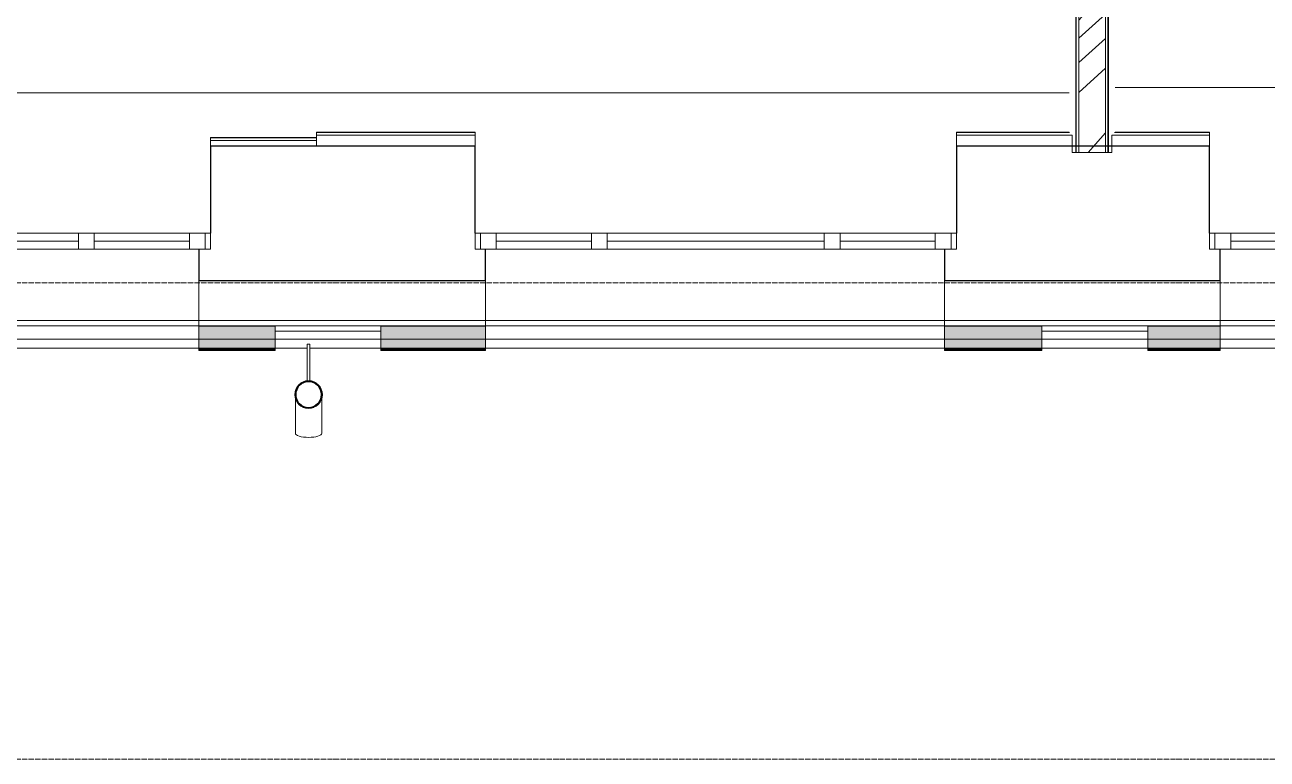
# Model space of a CAD drawing. Header units: millimetres. Extents: x -32 to 417638015, y -35 to 175284279.
# Drawn here: x 417402709 to 417407407, y 175231780 to 175234555 of the extents above; entities that cross this region are included whole.
import ezdxf

# ---------------------------------------------------------------- set-up
doc = ezdxf.new("R2010")
doc.units = ezdxf.units.MM
doc.linetypes.add('ADSK_Линия сетки', pattern=[25, 20, -2.5, 0, -2.5])
for name, color, linetype, lineweight in [('_ Окна', 7, 'Continuous', 9), ('Обобщенные модели', 7, 'Continuous', 18), ('Ограждение', 7, 'Continuous', 9), ('Окна', 7, 'Continuous', 9), ('Оси', 253, 'Continuous', 9), ('Перекрытие', 7, 'Continuous', 18), ('Стены наружные', 7, 'Continuous', 18), ('Стены несущие', 7, 'Continuous', 30), ('Стены отделка', 7, 'Continuous', 30), ('Стены штриховка', 7, 'Continuous', 9), ('ШТРИХОВКА', 252, 'Continuous', 15)]:
    doc.layers.add(name, color=color, linetype=linetype, lineweight=lineweight)

# ---------------------------------------------------------------- blocks, each defined once
blk = doc.blocks.new('План 4 этажа')
at = {"layer": 'Ограждение', "transparency": 33554432}
h = blk.add_hatch(color=8, dxfattribs=at)
h.paths.add_polyline_path([(13494.43941083321, 1869.341723460529), (13494.43941083321, 1869.348355416209), (13456.84337897762, 1869.341723460529)])
h.paths.add_polyline_path([(13494.43941083321, 1874.938330652192), (13494.43941083321, 1961.125957870157), (13205.94913404438, 1961.125957870157), (13205.94913404438, 1874.938330652192), (13456.84337897762, 1874.938330652192)])
h = blk.add_hatch(color=8, dxfattribs=at)
h.paths.add_polyline_path([(14290.9468082088, 1869.341723460529), (14290.9468082088, 1869.348355416209), (13971.08129252966, 1869.341723460529)])
h.paths.add_polyline_path([(14290.9468082088, 1874.938330652192), (14290.9468082088, 1961.125957870157), (13894.43941083321, 1961.125957870157), (13894.43941083321, 1874.938330652192), (13971.08129252966, 1874.938330652192)])
for points in [[(14290.9468082088, 1961.125957870157), (14290.9468082088, 1962.133406089677), (14242.52461589083, 1961.125957870157)], [(16025.94680820886, 1874.938330652192), (16394.43941083322, 1874.938330652192), (16394.43941083322, 1961.125957870099), (16025.94680820886, 1961.125957870099), (16025.94680820886, 1877.133406089619)], [(16394.43941083322, 1961.125957870099), (16394.43941083322, 1962.133406089677), (16088.74091668159, 1961.125957870099)], [(16794.43941083322, 1874.938330652192), (17068.52142073854, 1874.938330652192), (17068.52142073854, 1961.125957870099), (16794.43941083322, 1961.125957870099), (16794.43941083322, 1877.133406089619)], [(13205.94913404438, 1869.348355416209), (13494.43941083321, 1869.348355416209), (13494.43941083321, 1870.614894916071), (13205.94913404438, 1870.614894916071)], [(13894.43941083321, 1869.348355416209), (14290.9468082088, 1869.348355416209), (14290.9468082088, 1870.614894916071), (13894.43941083321, 1870.614894916071)]]:
    blk.add_hatch(color=8, dxfattribs=at).paths.add_polyline_path(points)
h = blk.add_hatch(color=8, dxfattribs=at)
h.paths.add_polyline_path([(16025.94680820886, 1869.348355416209), (16394.43941083322, 1869.348355416209), (16394.43941083322, 1870.614894916071), (16025.94680820886, 1870.614894916071)])
h.paths.add_polyline_path([(16394.43941083322, 1873.194124740199), (16394.43941083322, 1873.642229574732), (16025.94680820886, 1873.194124740199)])
h = blk.add_hatch(color=8, dxfattribs=at)
h.paths.add_polyline_path([(16794.43941083322, 1869.348355416209), (17068.52142073854, 1869.348355416209), (17068.52142073854, 1870.614894916071), (16794.43941083322, 1870.614894916071)])
h.paths.add_polyline_path([(17068.52142073854, 1873.194124740199), (17068.52142073854, 1873.642229574732), (16794.43941083322, 1873.194124740199)])
at = {"layer": 'Стены штриховка'}
h = blk.add_hatch(dxfattribs=at)
h.set_pattern_fill('ANSI34', color=8, scale=20)
h.set_pattern_definition([(45, (-7388.247288366023, 219.0978361467132), (-269.4076836320746, 269.4076836320746), []), (45, (-7298.444688366028, 219.0978361467132), (-269.4076836320746, 269.4076836320746), []), (45, (-7208.642088365974, 219.0978361467132), (-269.4076836320746, 269.4076836320746), []), (45, (-7118.839288366027, 219.0978361467132), (-269.4076836320746, 269.4076836320746), [])])
h.paths.add_polyline_path([(16634.25271163404, 2617.329431947204), (16634.25271163404, 7852.139945119445), (16534.25271163404, 7852.139945119445), (16534.25271163404, 2617.329431947204)])
at = {"layer": '_ Окна', "color": 8, "lineweight": 18}
for p, q in [((12750.94913404435, 2252.133406091889), (12750.94913404435, 2312.133406091889)), ((12750.94913404435, 2312.133406091889), (12810.94913404435, 2312.133406091889)), ((12810.94913404435, 2312.133406091889), (12810.94913404435, 2252.133406091889)), ((13170.94913404435, 2252.133406091889), (13170.94913404435, 2312.133406091889)), ((13170.94913404435, 2312.133406091889), (13250.94913404435, 2312.133406091889)), ((13250.94913404435, 2312.133406091889), (13250.94913404435, 2252.133406091889)), ((14330.94680820883, 2312.133406091889), (14250.94680820884, 2312.133406091889)), ((14250.94680820884, 2312.133406091889), (14250.94680820884, 2252.133406091889)), ((14330.94680820883, 2252.133406091889), (14330.94680820883, 2312.133406091889)), ((14690.94680820883, 2252.133406091889), (14690.94680820883, 2312.133406091889)), ((14690.94680820883, 2312.133406091889), (14750.94680820883, 2312.133406091889)), ((14750.94680820883, 2312.133406091889), (14750.94680820883, 2252.133406091889)), ((15570.94680820883, 2252.133406091889), (15570.94680820883, 2312.133406091889)), ((15570.94680820883, 2312.133406091889), (15630.94680820883, 2312.133406091889)), ((15630.94680820883, 2312.133406091889), (15630.94680820883, 2252.133406091889)), ((15990.94680820883, 2252.133406091889), (15990.94680820883, 2312.133406091889)), ((15990.94680820883, 2312.133406091889), (16070.94680820883, 2312.133406091889)), ((16070.94680820883, 2312.133406091889), (16070.94680820883, 2252.133406091889)), ((17108.52142073843, 2312.133406091889), (17028.52142073843, 2312.133406091889)), ((17028.52142073843, 2312.133406091889), (17028.52142073843, 2252.133406091889)), ((17108.52142073843, 2252.133406091889), (17108.52142073843, 2312.133406091889)), ((12810.94913404435, 2252.133406091889), (12750.94913404435, 2252.133406091889)), ((13250.94913404435, 2252.133406091889), (13170.94913404435, 2252.133406091889)), ((14250.94680820884, 2252.133406091889), (14330.94680820883, 2252.133406091889)), ((14750.94680820883, 2252.133406091889), (14690.94680820883, 2252.133406091889)), ((15630.94680820883, 2252.133406091889), (15570.94680820883, 2252.133406091889)), ((16070.94680820883, 2252.133406091889), (15990.94680820883, 2252.133406091889)), ((17028.52142073843, 2252.133406091889), (17108.52142073843, 2252.133406091889))]:
    blk.add_line(p, q, dxfattribs=at)
at = {"layer": '_ Окна', "color": 8}
for p, q in [((13230.94913404435, 2312.133406091889), (13230.94913404435, 2252.133406091889)), ((14270.94680820883, 2312.133406091889), (14270.94680820883, 2252.133406091889)), ((16050.94680820883, 2312.133406091889), (16050.94680820883, 2252.133406091889)), ((17048.52142073843, 2312.133406091889), (17048.52142073843, 2252.133406091889)), ((12750.94913404435, 2282.133406091889), (11930.94913404435, 2282.133406091889)), ((13170.94913404436, 2282.133406091889), (12810.94913404436, 2282.133406091889)), ((14690.94680820883, 2282.133406091889), (14330.94680820883, 2282.133406091889)), ((15570.94680820883, 2282.133406091889), (14750.94680820883, 2282.133406091889)), ((15990.94680820884, 2282.133406091889), (15630.94680820884, 2282.133406091889)), ((17468.52142073843, 2282.133406091889), (17108.52142073843, 2282.133406091889))]:
    blk.add_line(p, q, dxfattribs=at)
at = {"layer": 'Обобщенные модели', "color": 8}
for p, q in [((13616.50022441203, 1892.133406092878), (13616.50022441203, 1752.992188720906)), ((13626.50022441208, 1892.133406092878), (13616.50022441208, 1892.133406092878)), ((13626.50022441203, 1752.992188720906), (13626.50022441203, 1892.133406092878)), ((13571.5002244121, 1598.485955249052), (13571.5002244121, 1555.981818278029)), ((13671.5002244121, 1555.981818278029), (13671.5002244121, 1598.485955249052))]:
    blk.add_line(p, q, dxfattribs=at)
at = {"layer": 'Обобщенные модели', "color": 8, "flags": 128}
for points in [[(13571.5002244121, 1598.485955249052), (13571.5002244121, 1604.15369568282), (13571.50022441208, 1609.738214750309), (13571.50022441208, 1615.230578412302), (13571.50022441208, 1620.622000058647), (13571.50022441208, 1625.903854564705), (13571.50022441208, 1631.067692090059), (13571.50022441208, 1636.105251596309), (13571.50022441208, 1641.008474062721), (13571.50022441208, 1645.76951537939), (13571.50022441208, 1650.380758895888), (13571.50022441208, 1654.834827606159), (13571.50022441208, 1659.124595950532), (13571.50022441208, 1663.243201214646), (13571.50022441208, 1667.184054508747), (13571.50022441208, 1670.940851308231), (13571.50022441208, 1674.507581539568), (13571.50022441208, 1677.878539195342), (13571.50022441208, 1681.048331462312), (13571.50022441208, 1684.011887349072), (13571.50022441208, 1686.764465798449), (13571.50022441208, 1689.116536528163)], [(13671.50022441208, 1689.116536528105), (13671.50022441208, 1687.846155575826), (13671.50022441208, 1685.18264450971), (13671.50022441208, 1682.306283044454), (13671.50022441208, 1679.221672744839), (13671.50022441208, 1675.933748329291), (13671.50022441208, 1672.447769775463), (13671.50022441208, 1668.769313905446), (13671.5002244121, 1664.904265463934), (13671.5002244121, 1660.858807703946), (13671.5002244121, 1656.6394124949), (13671.5002244121, 1652.252829968987), (13671.5002244121, 1647.7060777226), (13671.5002244121, 1643.006429589354), (13671.5002244121, 1638.16140400368), (13671.5002244121, 1633.178751973028), (13671.5002244121, 1628.066444677766), (13671.5002244121, 1622.832660718879), (13671.5002244121, 1617.485773034336), (13671.5002244121, 1612.034335503762), (13671.5002244121, 1606.487069264345), (13671.5002244121, 1600.85284875863), (13671.5002244121, 1598.485955249052)]]:
    blk.add_lwpolyline(points, dxfattribs=at)
at = {"layer": 'Обобщенные модели', "color": 8}
for radius, start, end in [(52.00000000000003, 90, 270), (52.00000000000004, 270, 90)]:
    blk.add_arc((13621.50022441207, 1702.133406092878), radius, start, end, dxfattribs=at)
at = {"layer": 'Обобщенные модели', "color": 8, "lineweight": 40}
for radius, start, end in [(49.99999999999998, 90, 270), (49.99999999999995, 270, 90)]:
    blk.add_arc((13621.50022441222, 1702.13340609282), radius, start, end, dxfattribs=at)
at = {"layer": 'Обобщенные модели', "color": 8}
for major_axis, ratio, start_param, end_param in [((49.99999999999999, -6.469600222486296e-14), 0.3090169943749482, 3.141592653589785, 4.712388980384689), ((50.00000000000001, -1.091049232098692e-13), 0.3090169943749481, 4.712388980384695, 6.283185307179591)]:
    blk.add_ellipse((13621.50022441207, 1555.981818277971), major_axis=major_axis, ratio=ratio, start_param=start_param, end_param=end_param, dxfattribs=at)
at = {"layer": 'Ограждение', "color": 8}
for p, q in [((13205.94913404435, 1961.125957870157), (13205.94913404435, 1962.13340609282)), ((13205.94913404435, 1961.125957870157), (13205.94913404435, 1912.133406089677)), ((13205.94913404435, 1912.133406089619), (13205.94913404435, 1961.125957870157)), ((13494.43941083321, 1961.125957870157), (13205.94913404435, 1961.125957870157)), ((13494.43941083321, 1961.125957870157), (13205.94913404435, 1961.125957870157)), ((13494.43941083321, 1942.13340609282), (13494.43941083321, 1961.125957870157)), ((13494.43941083321, 1942.13340609282), (13494.43941083321, 1869.341723460529)), ((13494.43941083321, 1870.664890350541), (13494.43941083321, 1942.13340609282)), ((13894.43941083319, 1961.125957870157), (13894.43941083319, 1942.13340609282)), ((14290.9468082088, 1961.125957870157), (13894.43941083319, 1961.125957870157)), ((14290.9468082088, 1961.125957870157), (13894.43941083319, 1961.125957870157)), ((13894.43941083319, 1942.13340609282), (13894.43941083319, 1870.664890350541)), ((13894.43941083319, 1869.341723460529), (13894.43941083319, 1942.13340609282)), ((14290.9468082088, 1962.13340609282), (14290.9468082088, 1961.125957870157)), ((14290.9468082088, 1961.125957870157), (14290.9468082088, 1912.133406089619)), ((14290.9468082088, 1912.133406089619), (14290.9468082088, 1961.125957870157)), ((16025.94680820884, 1961.125957870099), (16025.94680820884, 1962.13340609282)), ((16025.94680820884, 1961.125957870099), (16025.94680820884, 1912.133406089619)), ((16025.94680820884, 1912.133406089619), (16025.94680820884, 1961.125957870099)), ((16394.43941083321, 1961.125957870099), (16025.94680820884, 1961.125957870099)), ((16394.43941083321, 1961.125957870099), (16025.94680820884, 1961.125957870099)), ((16394.43941083321, 1942.13340609282), (16394.43941083321, 1961.125957870099)), ((16394.43941083321, 1942.13340609282), (16394.43941083321, 1869.341723460529)), ((16394.43941083321, 1870.664890350483), (16394.43941083321, 1942.13340609282)), ((16794.43941083321, 1961.125957870099), (16794.43941083321, 1942.13340609282)), ((17068.52142073851, 1961.125957870099), (16794.43941083321, 1961.125957870099)), ((17068.52142073851, 1961.125957870099), (16794.43941083321, 1961.125957870099)), ((16794.43941083321, 1942.13340609282), (16794.43941083321, 1870.664890350483)), ((16794.43941083321, 1869.341723460529), (16794.43941083321, 1942.13340609282)), ((17057.52142073853, 1962.13340609282), (17068.52142073851, 1962.13340609282)), ((17068.52142073851, 1962.13340609282), (17068.52142073851, 1961.125957870099)), ((17068.52142073851, 1961.125957870099), (17068.52142073851, 1912.133406089619)), ((17068.52142073851, 1912.133406089619), (17068.52142073851, 1961.125957870157)), ((13205.94913404435, 1877.133406089677), (13205.94913404435, 1870.664890350541)), ((13205.94913404435, 1869.341723460529), (13205.94913404435, 1877.133406089677)), ((13205.94913404435, 1870.664890350541), (13205.94913404435, 1874.938330652192)), ((13205.94913404435, 1874.938330652192), (13205.94913404435, 1873.642229574732)), ((13494.43941083321, 1874.938330652192), (13205.94913404435, 1874.938330652192)), ((13205.94913404435, 1873.642229574732), (13205.94913404435, 1870.664890350541)), ((13205.94913404435, 1870.664890350541), (13205.94913404435, 1873.642229574732)), ((13205.94913404435, 1873.642229574732), (13205.94913404435, 1870.664890350541)), ((13494.43941083321, 1873.642229574732), (13205.94913404435, 1873.642229574732)), ((13205.94913404435, 1872.868074603786), (13205.94913404435, 1873.194124740199)), ((13494.43941083321, 1873.194124740199), (13205.94913404435, 1873.194124740199)), ((13205.94913404435, 1870.951010407065), (13205.94913404435, 1872.868074603786)), ((13205.94913404435, 1872.868074603786), (13205.94913404435, 1870.951010407065)), ((13494.43941083321, 1872.868074603786), (13205.94913404435, 1872.868074603786)), ((13205.94913404435, 1870.614894916071), (13205.94913404435, 1870.951010407065)), ((13494.43941083321, 1870.951010407065), (13205.94913404435, 1870.951010407065)), ((13205.94913404435, 1869.348355416209), (13205.94913404435, 1870.664890350541)), ((13205.94913404435, 1870.664890350541), (13205.94913404435, 1869.341723460529)), ((13494.43941083321, 1870.664890350541), (13205.94913404435, 1870.664890350541)), ((13494.43941083321, 1870.614894916071), (13205.94913404435, 1870.614894916071)), ((13205.94913404435, 1870.33560721617), (13205.94913404435, 1869.348355416209)), ((13494.43941083321, 1870.33560721617), (13205.94913404435, 1870.33560721617)), ((13494.43941083321, 1869.348355416209), (13205.94913404435, 1869.348355416209)), ((13494.43941083321, 1869.341723460529), (13205.94913404435, 1869.341723460529)), ((13494.43941083321, 1873.642229574732), (13494.43941083321, 1874.938330652192)), ((13494.43941083321, 1874.938330652192), (13494.43941083321, 1870.664890350541)), ((13494.43941083321, 1870.664890350541), (13494.43941083321, 1873.642229574732)), ((13494.43941083321, 1873.642229574732), (13494.43941083321, 1870.664890350541)), ((13494.43941083321, 1870.664890350541), (13494.43941083321, 1873.642229574732)), ((13494.43941083321, 1873.194124740199), (13494.43941083321, 1872.868074603786)), ((13494.43941083321, 1870.951010407065), (13494.43941083321, 1872.868074603786)), ((13494.43941083321, 1872.868074603786), (13494.43941083321, 1870.951010407065)), ((13494.43941083321, 1870.951010407065), (13494.43941083321, 1870.614894916071)), ((13494.43941083321, 1869.341723460529), (13494.43941083321, 1870.664890350541)), ((13494.43941083321, 1870.664890350541), (13494.43941083321, 1869.348355416209)), ((13494.43941083321, 1869.348355416209), (13494.43941083321, 1870.33560721617)), ((13894.43941083319, 1870.664890350541), (13894.43941083319, 1874.938330652192)), ((13894.43941083319, 1874.938330652192), (13894.43941083319, 1873.642229574732)), ((14290.9468082088, 1874.938330652192), (13894.43941083319, 1874.938330652192)), ((13894.43941083319, 1873.642229574732), (13894.43941083319, 1870.664890350541)), ((13894.43941083319, 1870.664890350541), (13894.43941083319, 1873.642229574732)), ((13894.43941083319, 1873.642229574732), (13894.43941083319, 1870.664890350541)), ((14290.9468082088, 1873.642229574732), (13894.43941083319, 1873.642229574732)), ((13894.43941083319, 1872.868074603786), (13894.43941083319, 1873.194124740199)), ((14290.9468082088, 1873.194124740199), (13894.43941083319, 1873.194124740199)), ((13894.43941083319, 1870.951010407065), (13894.43941083319, 1872.868074603786)), ((13894.43941083319, 1872.868074603786), (13894.43941083319, 1870.951010407065)), ((14290.9468082088, 1872.868074603786), (13894.43941083319, 1872.868074603786)), ((13894.43941083319, 1870.614894916071), (13894.43941083319, 1870.951010407065)), ((14290.9468082088, 1870.951010407065), (13894.43941083319, 1870.951010407065)), ((13894.43941083319, 1869.348355416209), (13894.43941083319, 1870.664890350541)), ((13894.43941083319, 1870.664890350541), (13894.43941083319, 1869.341723460529)), ((14290.9468082088, 1870.664890350541), (13894.43941083319, 1870.664890350541)), ((14290.9468082088, 1870.614894916071), (13894.43941083319, 1870.614894916071)), ((13894.43941083319, 1870.33560721617), (13894.43941083319, 1869.348355416209)), ((14290.9468082088, 1870.33560721617), (13894.43941083319, 1870.33560721617)), ((14290.9468082088, 1869.348355416209), (13894.43941083319, 1869.348355416209)), ((14290.9468082088, 1869.341723460529), (13894.43941083319, 1869.341723460529)), ((14290.9468082088, 1877.133406089619), (14290.9468082088, 1869.341723460529)), ((14290.9468082088, 1870.664890350541), (14290.9468082088, 1877.133406089677)), ((14290.9468082088, 1873.642229574732), (14290.9468082088, 1874.938330652192)), ((14290.9468082088, 1874.938330652192), (14290.9468082088, 1870.664890350541)), ((14290.9468082088, 1870.664890350541), (14290.9468082088, 1873.642229574732)), ((14290.9468082088, 1873.642229574732), (14290.9468082088, 1870.664890350541)), ((14290.9468082088, 1870.664890350541), (14290.9468082088, 1873.642229574732)), ((14290.9468082088, 1873.194124740199), (14290.9468082088, 1872.868074603786)), ((14290.9468082088, 1870.951010407065), (14290.9468082088, 1872.868074603786)), ((14290.9468082088, 1872.868074603786), (14290.9468082088, 1870.951010407065)), ((14290.9468082088, 1870.951010407065), (14290.9468082088, 1870.614894916071)), ((14290.9468082088, 1869.341723460529), (14290.9468082088, 1870.664890350541)), ((14290.9468082088, 1870.664890350541), (14290.9468082088, 1869.348355416209)), ((14290.9468082088, 1869.348355416209), (14290.9468082088, 1870.33560721617)), ((16025.94680820884, 1877.133406089619), (16025.94680820884, 1870.664890350483)), ((16025.94680820884, 1869.341723460529), (16025.94680820884, 1877.133406089619)), ((16025.94680820884, 1870.664890350483), (16025.94680820884, 1874.938330652192)), ((16025.94680820884, 1874.938330652192), (16025.94680820884, 1873.642229574732)), ((16394.43941083321, 1874.938330652192), (16025.94680820884, 1874.938330652192)), ((16025.94680820884, 1873.642229574732), (16025.94680820884, 1870.664890350483)), ((16025.94680820884, 1870.664890350483), (16025.94680820884, 1873.642229574732)), ((16025.94680820884, 1873.642229574732), (16025.94680820884, 1870.664890350483)), ((16394.43941083321, 1873.642229574732), (16025.94680820884, 1873.642229574732)), ((16025.94680820884, 1872.868074603786), (16025.94680820884, 1873.194124740199)), ((16394.43941083321, 1873.194124740199), (16025.94680820884, 1873.194124740199)), ((16025.94680820884, 1870.951010407065), (16025.94680820884, 1872.868074603786)), ((16025.94680820884, 1872.868074603786), (16025.94680820884, 1870.951010407065)), ((16394.43941083321, 1872.868074603786), (16025.94680820884, 1872.868074603786)), ((16025.94680820884, 1870.614894916071), (16025.94680820884, 1870.951010407065)), ((16394.43941083321, 1870.951010407065), (16025.94680820884, 1870.951010407065)), ((16025.94680820884, 1869.348355416209), (16025.94680820884, 1870.664890350483)), ((16025.94680820884, 1870.664890350483), (16025.94680820884, 1869.341723460529)), ((16394.43941083321, 1870.664890350483), (16025.94680820884, 1870.664890350483)), ((16394.43941083321, 1870.614894916071), (16025.94680820884, 1870.614894916071)), ((16025.94680820884, 1870.33560721617), (16025.94680820884, 1869.348355416209)), ((16394.43941083321, 1870.33560721617), (16025.94680820884, 1870.33560721617)), ((16394.43941083321, 1869.348355416209), (16025.94680820884, 1869.348355416209)), ((16394.43941083321, 1869.341723460529), (16025.94680820884, 1869.341723460529)), ((16394.43941083321, 1873.642229574732), (16394.43941083321, 1874.938330652192)), ((16394.43941083321, 1874.938330652192), (16394.43941083321, 1870.664890350483)), ((16394.43941083321, 1870.664890350483), (16394.43941083321, 1873.642229574732)), ((16394.43941083321, 1873.642229574732), (16394.43941083321, 1870.664890350483)), ((16394.43941083321, 1870.664890350483), (16394.43941083321, 1873.642229574732)), ((16394.43941083321, 1873.194124740199), (16394.43941083321, 1872.868074603786)), ((16394.43941083321, 1870.951010407065), (16394.43941083321, 1872.868074603786)), ((16394.43941083321, 1872.868074603786), (16394.43941083321, 1870.951010407065)), ((16394.43941083321, 1870.951010407065), (16394.43941083321, 1870.614894916071)), ((16394.43941083321, 1869.341723460529), (16394.43941083321, 1870.664890350483)), ((16394.43941083321, 1870.664890350483), (16394.43941083321, 1869.348355416209)), ((16394.43941083321, 1869.348355416209), (16394.43941083321, 1870.33560721617)), ((16794.43941083321, 1870.664890350483), (16794.43941083321, 1874.938330652192)), ((16794.43941083321, 1874.938330652192), (16794.43941083321, 1873.642229574732)), ((17068.52142073851, 1874.938330652192), (16794.43941083321, 1874.938330652192)), ((16794.43941083321, 1873.642229574732), (16794.43941083321, 1870.664890350483)), ((16794.43941083321, 1870.664890350483), (16794.43941083321, 1873.642229574732)), ((16794.43941083321, 1873.642229574732), (16794.43941083321, 1870.664890350483)), ((17068.52142073851, 1873.642229574732), (16794.43941083321, 1873.642229574732)), ((16794.43941083321, 1872.868074603786), (16794.43941083321, 1873.194124740199)), ((17068.52142073851, 1873.194124740199), (16794.43941083321, 1873.194124740199)), ((16794.43941083321, 1870.951010407065), (16794.43941083321, 1872.868074603786)), ((16794.43941083321, 1872.868074603786), (16794.43941083321, 1870.951010407065)), ((17068.52142073851, 1872.868074603786), (16794.43941083321, 1872.868074603786)), ((16794.43941083321, 1870.614894916071), (16794.43941083321, 1870.951010407065)), ((17068.52142073851, 1870.951010407065), (16794.43941083321, 1870.951010407065)), ((16794.43941083321, 1869.348355416209), (16794.43941083321, 1870.664890350483)), ((16794.43941083321, 1870.664890350483), (16794.43941083321, 1869.341723460529)), ((17068.52142073851, 1870.664890350483), (16794.43941083321, 1870.664890350483)), ((17068.52142073851, 1870.614894916071), (16794.43941083321, 1870.614894916071)), ((16794.43941083321, 1870.33560721617), (16794.43941083321, 1869.348355416209)), ((17068.52142073851, 1870.33560721617), (16794.43941083321, 1870.33560721617)), ((17068.52142073851, 1869.348355416209), (16794.43941083321, 1869.348355416209)), ((17068.52142073851, 1869.341723460529), (16794.43941083321, 1869.341723460529)), ((17068.52142073851, 1877.133406089619), (17068.52142073851, 1869.341723460529)), ((17068.52142073851, 1870.664890350483), (17068.52142073851, 1877.133406089619)), ((17068.52142073851, 1873.642229574732), (17068.52142073851, 1874.938330652192)), ((17068.52142073851, 1874.938330652192), (17068.52142073851, 1870.664890350483)), ((17068.52142073851, 1870.664890350483), (17068.52142073851, 1873.642229574732)), ((17068.52142073851, 1873.642229574732), (17068.52142073851, 1870.664890350483)), ((17068.52142073851, 1870.664890350483), (17068.52142073851, 1873.642229574732)), ((17068.52142073851, 1873.194124740199), (17068.52142073851, 1872.868074603786)), ((17068.52142073851, 1870.951010407065), (17068.52142073851, 1872.868074603786)), ((17068.52142073851, 1872.868074603786), (17068.52142073851, 1870.951010407065)), ((17068.52142073851, 1870.951010407065), (17068.52142073851, 1870.614894916071)), ((17068.52142073851, 1869.341723460529), (17068.52142073851, 1870.664890350483)), ((17068.52142073851, 1870.664890350483), (17068.52142073851, 1869.348355416209)), ((17068.52142073851, 1869.348355416209), (17068.52142073851, 1870.33560721617))]:
    blk.add_line(p, q, dxfattribs=at)
at = {"layer": 'Окна', "color": 8}
for p, q in [((11930.94913404435, 2312.133406092005), (12750.94913404435, 2312.133406092005)), ((12810.94913404435, 2312.133406091889), (12750.94913404435, 2312.133406091889)), ((12810.94913404436, 2312.133406092005), (13170.94913404436, 2312.133406092005)), ((13250.94913404435, 2312.133406091889), (13170.94913404435, 2312.133406091889)), ((13250.94913404435, 2252.133406091889), (13250.94913404435, 2312.133406091889)), ((14330.94680820883, 2312.133406091889), (14250.94680820884, 2312.133406091889)), ((14250.94680820884, 2312.133406091889), (14250.94680820884, 2252.133406091889)), ((14330.94680820883, 2312.133406092005), (14690.94680820883, 2312.133406092005)), ((14750.94680820883, 2312.133406091889), (14690.94680820883, 2312.133406091889)), ((14750.94680820883, 2312.133406092005), (15570.94680820883, 2312.133406092005)), ((15630.94680820883, 2312.133406091889), (15570.94680820883, 2312.133406091889)), ((15630.94680820884, 2312.133406092005), (15990.94680820884, 2312.133406092005)), ((16070.94680820883, 2312.133406091889), (15990.94680820883, 2312.133406091889)), ((16070.94680820883, 2252.133406091889), (16070.94680820883, 2312.133406091889)), ((17108.52142073843, 2312.133406091889), (17028.52142073843, 2312.133406091889)), ((17028.52142073843, 2312.133406091889), (17028.52142073843, 2252.133406091889)), ((17108.52142073843, 2312.133406092005), (17468.52142073843, 2312.133406091947)), ((12750.94913404435, 2252.133406091889), (11930.94913404435, 2252.133406091889)), ((12750.94913404435, 2252.133406091889), (12810.94913404435, 2252.133406091889)), ((13170.94913404435, 2252.133406091889), (12810.94913404436, 2252.133406091889)), ((13170.94913404435, 2252.133406091889), (13250.94913404435, 2252.133406091889)), ((14250.94680820884, 2252.133406091889), (14330.94680820883, 2252.133406091889)), ((14690.94680820883, 2252.133406091889), (14330.94680820883, 2252.133406091889)), ((14690.94680820883, 2252.133406091889), (14750.94680820883, 2252.133406091889)), ((15570.94680820883, 2252.133406091889), (14750.94680820883, 2252.133406091889)), ((15570.94680820883, 2252.133406091889), (15630.94680820883, 2252.133406091889)), ((15990.94680820883, 2252.133406091889), (15630.94680820884, 2252.133406091889)), ((15990.94680820883, 2252.133406091889), (16070.94680820883, 2252.133406091889)), ((17028.52142073843, 2252.133406091889), (17108.52142073843, 2252.133406091889)), ((17468.52142073843, 2252.133406091889), (17108.52142073843, 2252.133406091889))]:
    blk.add_line(p, q, dxfattribs=at)
at = {"layer": 'Оси', "color": 8, "linetype": 'ADSK_Линия сетки'}
for p, q in [((-10052.17750458437, 2124.489036623097), (51155.03272199619, 2124.489036622923)), ((-10052.17750458437, 324.4890366230975), (51155.03272199613, 324.4890366229229))]:
    blk.add_line(p, q, dxfattribs=at)
at = {"layer": 'Перекрытие', "color": 8}
for p, q in [((16497.31023196515, 2842.133406092937), (8218.178701563505, 2842.133406092995)), ((33532.43941083318, 2862.13340609282), (16671.25271163404, 2862.133406092937))]:
    blk.add_line(p, q, dxfattribs=at)
at = {"layer": 'Стены наружные', "color": 8}
for p, q in [((11470.94913404435, 1982.133406092878), (13205.94913404435, 1982.133406092878)), ((14290.94680820883, 1982.133406092878), (16025.94680820883, 1982.133406092878)), ((17068.52142073843, 1982.133406092878), (18803.52142073843, 1982.133406092878)), ((13205.94913404435, 1962.133406092878), (11470.94913404435, 1962.133406092878)), ((16025.94680820883, 1962.133406092878), (14290.94680820883, 1962.133406092878)), ((17057.52142073843, 1962.133406089677), (17068.52142073843, 1962.133406089677)), ((18803.52142073843, 1962.133406092878), (17068.52142073843, 1962.133406092878)), ((8460.180587742012, 1912.133406089677), (39661.07609150128, 1912.133406089561)), ((13205.94913404435, 1912.133406089677), (13205.94913404435, 1877.133406089677)), ((14290.94680820871, 1912.133406089619), (14290.94680820871, 1877.133406089619)), ((16025.94680820883, 1912.133406089619), (16025.94680820883, 1877.133406089619)), ((17068.52142073843, 1912.133406089619), (17068.52142073843, 1877.133406089619)), ((13616.67059528059, 1877.133406089619), (8460.180587742012, 1877.133406089677)), ((16794.43941083318, 1877.133406089619), (13626.32985354343, 1877.133406089619)), ((24794.43941083318, 1877.133406089619), (16794.43941083318, 1877.133406089619))]:
    blk.add_line(p, q, dxfattribs=at)
at = {"layer": 'Стены несущие', "color": 8}
for p, q in [((13250.94913404435, 2642.133406092878), (13250.94913404435, 2312.133406091889)), ((13250.94913404435, 2642.133406092878), (14250.94680820883, 2642.133406092878)), ((14250.94680820883, 2312.133406091889), (14250.94680820883, 2642.133406092878)), ((16070.94680820883, 2642.133406092878), (16070.94680820883, 2312.133406091889)), ((16070.94680820883, 2642.133406092878), (16659.25271163404, 2642.133406092878)), ((16659.25271163404, 2642.133406092878), (17028.52142073843, 2642.133406092878)), ((17028.52142073843, 2312.133406091889), (17028.52142073843, 2642.133406092878)), ((13205.94913404423, 2252.133406091889), (13205.94913404423, 2132.133406092878)), ((14290.94680820883, 2132.133406092878), (14290.94680820883, 2252.133406091889)), ((16025.94680820883, 2252.133406091889), (16025.94680820883, 2132.133406092878)), ((17068.52142073843, 2132.133406092878), (17068.52142073843, 2252.133406091889)), ((14290.94680820883, 2132.133406092878), (13205.94913404423, 2132.133406092878)), ((17068.52142073843, 2132.133406092878), (16025.94680820883, 2132.133406092878))]:
    blk.add_line(p, q, dxfattribs=at)
at = {"layer": 'Стены отделка', "color": 8, "lineweight": 9}
for p, q in [((16534.25271163404, 7856.544138378114), (16534.25271163404, 2617.329431947204)), ((16634.25271163404, 2617.329431947204), (16634.25271163404, 7852.139945119445)), ((16646.25271163404, 2617.329431947204), (16646.25271163404, 7852.139945119445)), ((16522.25271163404, 7840.139945119445), (16522.25271163404, 2617.329431947204)), ((13651.93941083318, 2694.133406092878), (13651.93941083318, 2642.133406092878)), ((14250.94680820883, 2694.133406092878), (13651.93941083318, 2694.133406092878)), ((14222.52461589081, 2682.133406092878), (14250.94680820883, 2682.133406092878)), ((14250.94680820883, 2642.133406092878), (14250.94680820883, 2694.133406092878)), ((16070.94680820883, 2694.133406092878), (16070.94680820883, 2642.133406092878)), ((16497.25271163404, 2694.133406092878), (16070.94680820883, 2694.133406092878)), ((16499.25271163404, 2682.133406092878), (16509.25271163404, 2682.133406092878)), ((16659.25271163404, 2682.133406092878), (16669.25271163404, 2682.133406092878)), ((17028.52142073843, 2694.133406092878), (16671.25271163404, 2694.133406092878)), ((17028.52142073843, 2642.133406092878), (17028.52142073843, 2694.133406092878)), ((13250.94913404435, 2674.133406092878), (13250.94913404435, 2642.133406092878)), ((13651.93941083318, 2674.133406092878), (13250.94913404435, 2674.133406092878)), ((16509.25271163404, 2642.133406092878), (16509.25271163404, 2617.329431947204)), ((16659.25271163404, 2617.329431947204), (16659.25271163404, 2642.133406092878)), ((16509.25271163404, 2617.329431947204), (16659.25271163404, 2617.329431947204)), ((13205.94913404423, 2132.133406092878), (13205.94913404423, 1962.133406092878)), ((14290.94680820883, 1962.133406092878), (14290.94680820883, 2132.133406092878)), ((16025.94680820883, 2132.133406092878), (16025.94680820883, 1962.133406092878)), ((17068.52142073843, 2132.133406092878), (17068.52142073843, 2132.133406092878)), ((17068.52142073843, 1962.133406092878), (17068.52142073843, 2132.133406092878)), ((14290.94680820883, 1982.133406092878), (13205.94913404423, 1982.133406092878)), ((17068.52142073843, 1982.133406092878), (16025.94680820883, 1982.133406092878)), ((13205.94913404423, 1962.133406092878), (14290.94680820883, 1962.133406092878)), ((13494.43941083318, 1962.13340609282), (13494.43941083318, 1942.13340609282)), ((13494.43941083318, 1942.13340609282), (13894.43941083318, 1942.13340609282)), ((13894.43941083318, 1942.13340609282), (13894.43941083318, 1962.13340609282)), ((16025.94680820883, 1962.133406092878), (17068.52142073843, 1962.133406092878)), ((16394.43941083318, 1962.13340609282), (16394.43941083318, 1942.13340609282)), ((16394.43941083318, 1942.13340609282), (16794.43941083318, 1942.13340609282)), ((16794.43941083318, 1942.13340609282), (16794.43941083318, 1962.13340609282))]:
    blk.add_line(p, q, dxfattribs=at)
at = {"layer": 'Стены штриховка', "color": 8}
for p, q in [((16534.25271163404, 7852.139945119445), (16534.25271163404, 2617.329431947204)), ((16634.25271163404, 7852.139945119445), (16634.25271163404, 2617.329431947204)), ((16644.25271163404, 2617.329431947204), (16644.25271163404, 7852.139945119445)), ((16524.25271163404, 7842.139945119503), (16524.25271163427, 2617.329431947204)), ((14250.94680820883, 2692.133406092878), (13651.93941083318, 2692.133406092878)), ((13651.93941083318, 2682.133406092878), (14222.52461589081, 2682.133406092878)), ((16499.25271163404, 2692.133406092878), (16070.94680820883, 2692.133406092878)), ((16499.25271163404, 2682.133406092878), (16070.94680820883, 2682.133406092878)), ((16509.25271163404, 2682.133406092878), (16509.25271163404, 2642.133406092878)), ((16659.25271163404, 2642.133406092878), (16659.25271163404, 2682.133406092878)), ((17028.52142073843, 2692.133406092878), (16669.25271163415, 2692.133406092878)), ((17028.52142073843, 2682.133406092878), (16669.25271163404, 2682.133406092878)), ((13651.93941083318, 2672.133406092878), (13250.94913404435, 2672.133406092878)), ((13651.93941083318, 2662.133406092878), (13250.94913404435, 2662.133406092878))]:
    blk.add_line(p, q, dxfattribs=at)

msp = doc.modelspace()

# ---------------------------------------------------------------- block references
at = {"layer": 'ШТРИХОВКА'}
msp.add_blockref('План 4 этажа', (417390160.9595469, 175231455.6631508), dxfattribs=at)

doc.saveas('drawing.dxf')
